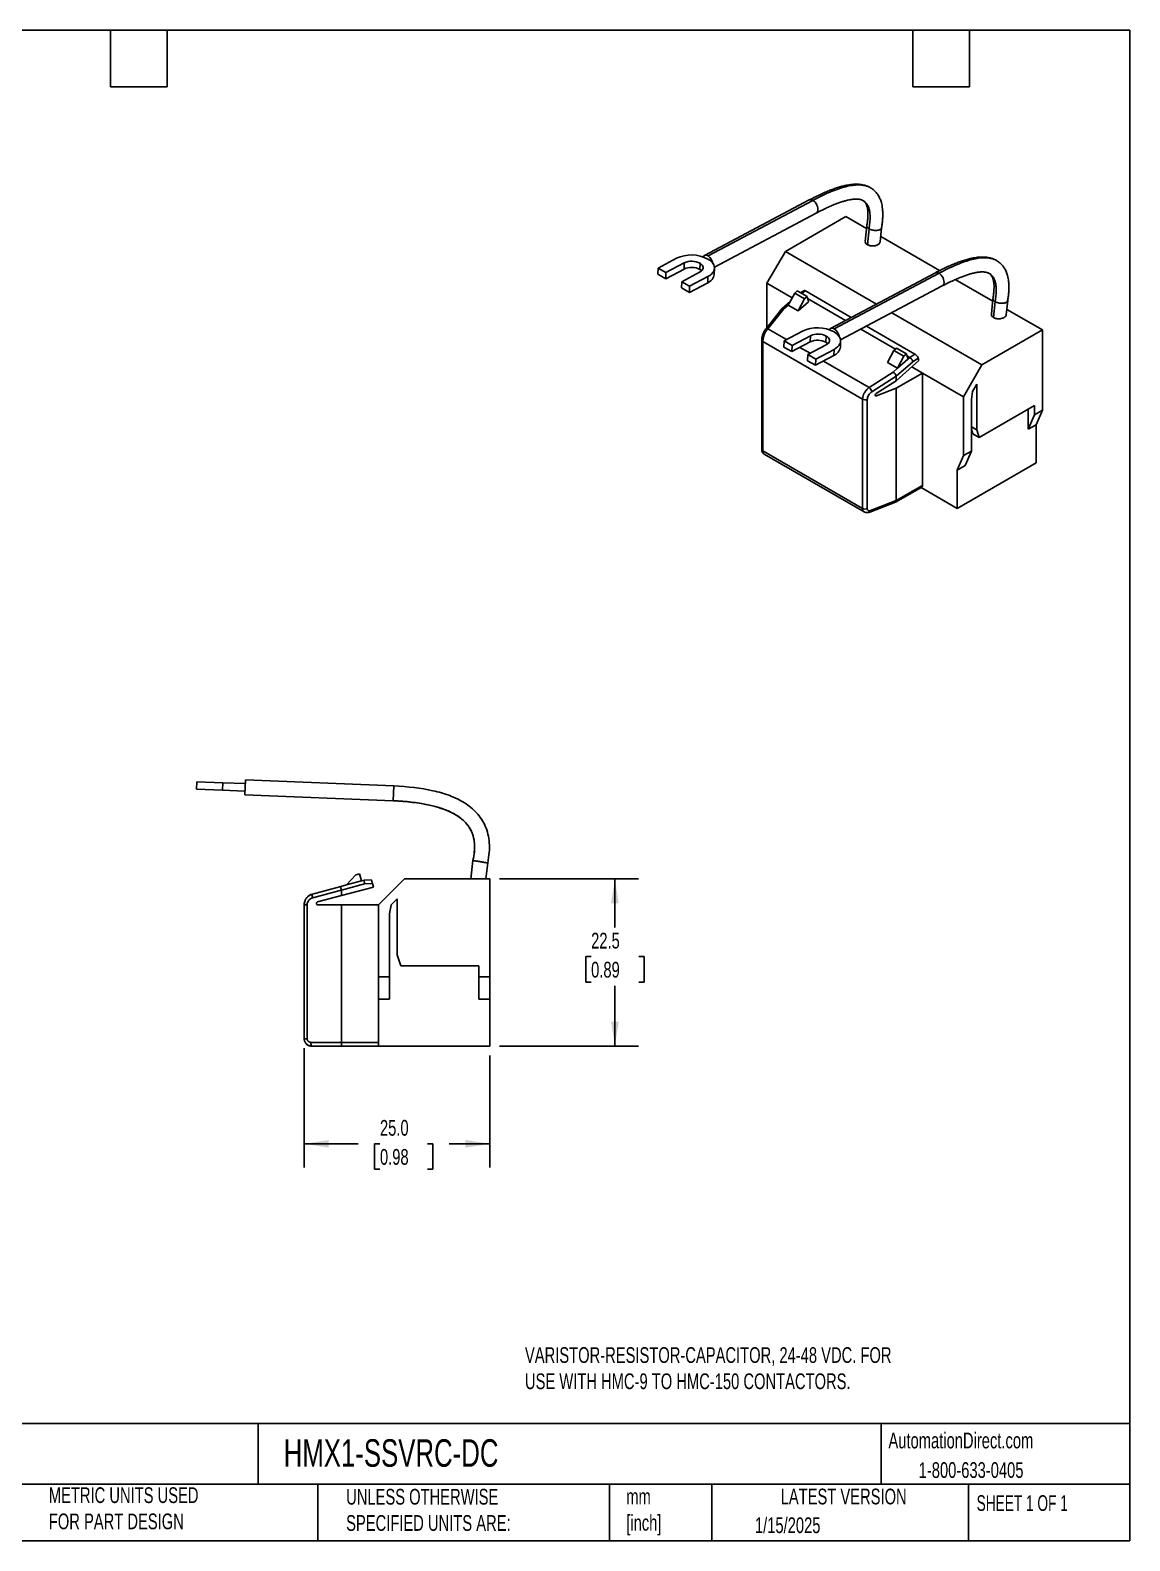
# Model space of a CAD drawing. Header units: millimetres. Extents: x 6 to 273, y 6 to 210.
# Drawn here: x 125.1 to 273.1, y 6.3 to 209.6 of the extents above; entities that cross this region are included whole.
import ezdxf

# ---------------------------------------------------------------- set-up
doc = ezdxf.new("R2010")
doc.units = ezdxf.units.MM
doc.linetypes.add('SLD-Solid', pattern=[0])
doc.layers.add('DIMENSIONS', color=140, linetype='SLD-Solid', lineweight=25)
doc.layers.add('TEXT', color=140, linetype='SLD-Solid', lineweight=25)
doc.styles.add('SLDTEXTSTYLE0', font='TXT', dxfattribs={"width": 0.7})
doc.styles.add('SLDTEXTSTYLE1', font='TXT', dxfattribs={"width": 0.65})
doc.dimstyles.new('SLDDIMSTYLE0', dxfattribs={"dimtxt": 2.158008, "dimasz": 3.302, "dimexe": 0.18, "dimexo": 0.0625, "dimgap": 0.539502, "dimtad": 0, "dimtih": 1, "dimtoh": 1, "dimrnd": 1e-09, "dimzin": 12, "dimdsep": 46, "dimtxsty": 'SLDTEXTSTYLE0', "dimsah": 1, "dimcen": 0.09, "dimadec": 0, "dimazin": 3, "dimtfac": 1, "dimtofl": 0, "dimtmove": 0, "dimatfit": 3, "dimfxl": 1, "dimfrac": 2, "dimtolj": 1, "dimtzin": 12, "dimarcsym": 0})
doc.dimstyles.new('SLDDIMSTYLE1', dxfattribs={"dimtxt": 2.158008, "dimasz": 3.302, "dimexe": 0.18, "dimexo": 0.0625, "dimgap": 0.539502, "dimtad": 0, "dimtih": 1, "dimtoh": 1, "dimrnd": 1e-09, "dimzin": 4, "dimdsep": 46, "dimtxsty": 'SLDTEXTSTYLE0', "dimsah": 1, "dimcen": 0.09, "dimadec": 0, "dimazin": 1, "dimtfac": 1, "dimtofl": 0, "dimtmove": 0, "dimatfit": 3, "dimfxl": 1, "dimfrac": 2, "dimtolj": 1, "dimtzin": 12, "dimarcsym": 0})

# ---------------------------------------------------------------- blocks, each defined once
blk = doc.blocks.new('_D_2')
at = {"layer": 'DIMENSIONS'}
for p, q in [((188.23, 95.39), (206.95, 95.39)), ((203.77, 95.39), (203.77, 88.84)), ((200.57, 84.93), (199.84, 84.93)), ((199.84, 84.93), (199.84, 81.5)), ((206.98, 84.93), (207.7, 84.93)), ((207.7, 84.93), (207.7, 81.5)), ((199.84, 81.5), (200.57, 81.5)), ((207.7, 81.5), (206.98, 81.5)), ((203.77, 72.89), (203.77, 81.02)), ((188.23, 72.89), (206.95, 72.89))]:
    blk.add_line(p, q, dxfattribs=at)
for points in [[(203.77, 95.39), (203.26, 92.09), (204.28, 92.09)], [(203.77, 72.89), (204.28, 76.2), (203.26, 76.2)]]:
    blk.add_solid(points, dxfattribs=at)
at = {"layer": 'DIMENSIONS', "char_height": 2.117, "attachment_point": 1, "style": 'SLDTEXTSTYLE0'}
for s, insert in [('22.5', (200.57, 88.14)), ('0.89', (200.57, 84.23))]:
    blk.add_mtext(s, dxfattribs=dict(at, insert=insert))
blk = doc.blocks.new('_D_3')
at = {"layer": 'DIMENSIONS'}
for p, q in [((161.96, 72.62), (161.96, 56.58)), ((186.96, 71.62), (186.96, 56.58)), ((161.96, 59.75), (169.23, 59.75)), ((172.16, 59.75), (171.43, 59.75)), ((171.43, 59.75), (171.43, 56.32)), ((178.57, 59.75), (179.29, 59.75)), ((179.29, 59.75), (179.29, 56.32)), ((186.96, 59.75), (181.49, 59.75)), ((171.43, 56.32), (172.16, 56.32)), ((179.29, 56.32), (178.57, 56.32))]:
    blk.add_line(p, q, dxfattribs=at)
for points in [[(161.96, 59.75), (165.27, 59.24), (165.27, 60.26)], [(186.96, 59.75), (183.66, 60.26), (183.66, 59.24)]]:
    blk.add_solid(points, dxfattribs=at)
at = {"layer": 'DIMENSIONS', "char_height": 2.117, "attachment_point": 1, "style": 'SLDTEXTSTYLE0'}
for s, insert in [('25.0', (172.16, 62.96)), ('0.98', (172.16, 59.05))]:
    blk.add_mtext(s, dxfattribs=dict(at, insert=insert))

msp = doc.modelspace()

# ---------------------------------------------------------------- linework, layer by layer
for p, q in [((238.15, 188.369), (238.117, 188.385)), ((229.917, 186.715), (215.804, 179.234)), ((230.414, 186.664), (216.301, 179.183)), ((217.159, 177.688), (230.853, 184.948)), ((234.84, 184.49), (226.708, 179.796)), ((234.84, 184.49), (237.631, 182.879)), ((237.666, 183.228), (237.457, 181.14)), ((239.461, 181.08), (239.651, 182.979)), ((237.746, 180.698), (237.96, 182.836)), ((239.531, 181.782), (247.454, 177.209)), ((209.573, 177.557), (212.046, 178.868)), ((226.708, 179.796), (224.233, 175.51)), ((238.967, 172.719), (226.708, 179.796)), ((209.573, 177.557), (209.544, 176.724)), ((210.634, 176.944), (209.573, 177.557)), ((210.605, 176.112), (213.078, 177.423)), ((210.634, 176.944), (210.605, 176.112)), ((213.107, 178.255), (210.634, 176.944)), ((212.755, 175.72), (215.228, 177.031)), ((213.078, 177.423), (213.107, 178.255)), ((215.198, 177.372), (215.227, 178.205)), ((217.137, 176.706), (217.166, 177.539)), ((246.887, 176.918), (232.775, 169.437)), ((247.384, 176.867), (233.272, 169.386)), ((255.121, 178.573), (255.087, 178.588)), ((209.544, 176.724), (210.605, 176.112)), ((212.755, 175.72), (212.726, 174.887)), ((212.726, 174.887), (213.787, 174.275)), ((213.816, 175.107), (212.755, 175.72)), ((213.787, 174.275), (216.26, 175.586)), ((213.816, 175.107), (213.787, 174.275)), ((216.289, 176.418), (213.816, 175.107)), ((216.289, 176.418), (216.26, 175.586)), ((224.233, 175.51), (227.612, 173.559)), ((224.233, 169.557), (224.233, 175.51)), ((234.129, 167.891), (247.824, 175.151)), ((249.552, 175.997), (254.602, 173.082)), ((227.327, 173.034), (226.245, 172.075)), ((227.071, 172.561), (227.959, 174.199)), ((227.959, 174.199), (228.285, 174.488)), ((227.959, 174.199), (229.302, 173.423)), ((229.628, 173.713), (228.285, 174.488)), ((229.302, 173.423), (228.414, 171.785)), ((229.813, 173.025), (228.414, 171.785)), ((229.206, 174.514), (228.745, 174.223)), ((228.896, 174.136), (229.432, 174.474)), ((229.628, 173.713), (229.302, 173.423)), ((229.432, 174.474), (235.581, 170.924)), ((229.813, 173.025), (229.628, 173.713)), ((234.81, 170.516), (229.694, 173.47)), ((254.636, 173.431), (254.427, 171.343)), ((254.717, 170.901), (254.931, 173.039)), ((256.431, 171.283), (256.622, 173.182)), ((226.232, 172.06), (224.057, 169.336)), ((224.356, 169.365), (226.51, 172.064)), ((227.071, 172.561), (226.51, 172.064)), ((228.414, 171.785), (227.071, 172.561)), ((253.154, 164.529), (241.011, 171.539)), ((256.502, 171.985), (261.286, 169.224)), ((226.853, 167.924), (224.356, 169.365)), ((226.544, 167.76), (229.017, 169.071)), ((241.509, 166.649), (236.854, 169.336)), ((237.625, 169.744), (244.14, 165.983)), ((253.154, 164.529), (261.286, 169.224)), ((261.286, 158.445), (261.286, 169.224)), ((223.528, 167.872), (223.528, 153.174)), ((237.096, 159.92), (223.675, 167.668)), ((223.675, 167.668), (223.675, 152.97)), ((226.544, 167.76), (226.515, 166.927)), ((226.515, 166.927), (227.576, 166.315)), ((227.604, 167.148), (226.544, 167.76)), ((227.576, 166.315), (230.048, 167.626)), ((227.604, 167.148), (227.576, 166.315)), ((230.077, 168.458), (227.604, 167.148)), ((230.035, 166.087), (228.652, 166.885)), ((229.726, 165.923), (232.199, 167.234)), ((230.048, 167.626), (230.077, 168.458)), ((232.169, 167.575), (232.198, 168.408)), ((234.107, 166.91), (234.136, 167.742)), ((241.323, 166.484), (241.649, 166.773)), ((242.993, 165.998), (241.649, 166.773)), ((229.726, 165.923), (229.697, 165.09)), ((229.697, 165.09), (230.758, 164.478)), ((230.786, 165.311), (229.726, 165.923)), ((230.758, 164.478), (233.23, 165.789)), ((230.786, 165.311), (230.758, 164.478)), ((233.259, 166.621), (230.786, 165.311)), ((237.987, 161.497), (231.834, 165.049)), ((233.259, 166.621), (233.23, 165.789)), ((240.435, 164.846), (241.323, 166.484)), ((241.779, 164.07), (240.435, 164.846)), ((241.323, 166.484), (242.666, 165.708)), ((244.674, 165.106), (241.628, 162.405)), ((243.842, 164.959), (241.628, 162.997)), ((242.666, 165.708), (241.779, 164.07)), ((243.177, 165.31), (241.779, 164.07)), ((242.993, 165.998), (242.666, 165.708)), ((243.177, 165.31), (242.993, 165.998)), ((243.433, 165.538), (243.058, 165.754)), ((243.177, 165.31), (243.433, 165.538)), ((244.14, 165.983), (243.433, 165.538)), ((244.587, 165.43), (243.842, 164.959)), ((244.674, 165.106), (244.587, 165.43)), ((241.218, 163.573), (237.987, 161.497)), ((241.626, 163.016), (238.356, 160.915)), ((241.218, 163.573), (241.779, 164.07)), ((241.628, 161.386), (245.164, 163.427)), ((241.628, 162.997), (241.628, 162.405)), ((243.72, 164.26), (245.164, 163.427)), ((250.679, 160.243), (245.164, 163.427)), ((245.164, 163.427), (245.164, 148.321)), ((253.154, 164.529), (250.679, 160.243)), ((238.92, 160.664), (241.628, 162.405)), ((238.964, 160.36), (241.628, 161.386)), ((241.628, 161.386), (241.628, 146.28)), ((251.74, 159.875), (251.892, 160.957)), ((251.892, 160.957), (252.447, 161.919)), ((252.447, 161.919), (252.447, 155.792)), ((237.096, 145.222), (237.096, 159.92)), ((237.727, 159.884), (237.727, 145.186)), ((238.794, 160.458), (238.964, 160.36)), ((250.679, 152.322), (250.679, 160.243)), ((251.74, 152.935), (251.74, 159.875)), ((252.801, 154.772), (260.225, 159.058)), ((259.377, 158.568), (259.377, 155.873)), ((260.225, 159.058), (260.225, 157.833)), ((259.377, 155.873), (260.225, 157.833)), ((260.437, 156.486), (259.377, 155.873)), ((260.225, 157.833), (261.286, 158.445)), ((261.286, 158.445), (260.437, 156.486)), ((260.437, 156.486), (260.437, 151.341)), ((252.447, 155.792), (251.74, 156.201)), ((251.74, 155.874), (251.952, 155.261)), ((252.801, 154.772), (251.952, 155.261)), ((252.447, 155.792), (252.801, 154.772)), ((237.096, 145.222), (223.675, 152.97)), ((223.861, 152.524), (237.324, 144.753)), ((250.679, 152.322), (251.74, 152.935)), ((251.74, 152.935), (250.891, 150.975)), ((250.679, 152.322), (249.831, 150.362)), ((249.831, 145.218), (260.437, 151.341)), ((250.891, 150.975), (249.831, 150.362)), ((249.831, 150.362), (249.831, 145.218)), ((241.525, 146.051), (245.06, 148.092)), ((245.164, 148.321), (241.628, 146.28)), ((249.831, 145.218), (244.957, 148.032)), ((237.358, 144.743), (237.324, 144.753)), ((238.053, 144.715), (241.516, 146.048)), ((241.628, 146.28), (238.151, 144.941)), ((147.532, 108.465), (147.491, 107.465)), ((151.029, 108.322), (147.532, 108.465)), ((151.029, 108.322), (150.988, 107.322)), ((154.026, 108.199), (151.029, 108.322)), ((154.047, 108.699), (153.965, 106.7)), ((174.005, 107.883), (154.047, 108.699)), ((174.005, 107.883), (173.924, 105.9)), ((147.491, 107.465), (150.988, 107.322)), ((150.988, 107.322), (153.986, 107.2)), ((173.923, 105.885), (153.965, 106.7)), ((173.924, 105.9), (173.923, 105.885)), ((184.375, 95.393), (184.677, 97.859)), ((168.933, 95.953), (167.677, 94.575)), ((169.394, 96.077), (168.933, 95.953)), ((169.655, 95.105), (169.394, 96.077)), ((186.39, 95.393), (186.652, 97.529)), ((166.885, 94.363), (163.076, 93.342)), ((166.961, 93.892), (163.108, 92.859)), ((166.885, 94.363), (167.677, 94.575)), ((170.095, 94.705), (166.965, 93.866)), ((171.272, 94.296), (166.965, 93.142)), ((166.965, 93.866), (166.965, 93.142)), ((169.655, 95.105), (167.677, 94.575)), ((169.655, 95.105), (170.017, 95.202)), ((171.016, 95.249), (170.017, 95.202)), ((171.149, 94.754), (170.095, 94.705)), ((171.272, 94.296), (171.149, 94.754)), ((175.465, 95.393), (171.965, 91.893)), ((175.465, 95.393), (186.965, 95.393)), ((186.965, 82.193), (186.965, 95.393)), ((161.965, 73.893), (161.965, 91.893)), ((162.04, 92.338), (161.967, 91.893)), ((162.366, 91.893), (162.366, 73.893)), ((163.773, 92.286), (166.965, 93.142)), ((163.825, 91.893), (166.965, 91.893)), ((166.965, 91.893), (166.965, 73.393)), ((166.965, 91.893), (171.965, 91.893)), ((171.965, 82.193), (171.965, 91.893)), ((173.465, 90.693), (173.679, 91.911)), ((173.679, 91.911), (174.465, 92.696)), ((174.465, 92.696), (174.465, 85.193)), ((173.465, 82.193), (173.465, 90.693)), ((174.465, 85.193), (174.965, 83.693)), ((174.965, 83.693), (185.465, 83.693)), ((185.465, 83.693), (185.465, 82.193)), ((171.965, 82.193), (171.965, 79.193)), ((171.965, 82.193), (173.465, 82.193)), ((173.465, 82.193), (173.465, 79.193)), ((185.465, 82.193), (186.965, 82.193)), ((185.465, 79.193), (185.465, 82.193)), ((186.965, 82.193), (186.965, 79.193)), ((173.465, 79.193), (171.965, 79.193)), ((171.965, 79.193), (171.965, 72.893)), ((186.965, 79.193), (185.465, 79.193)), ((186.965, 79.193), (186.965, 72.893)), ((166.965, 73.393), (162.866, 73.393)), ((171.965, 73.393), (166.965, 73.393)), ((162.965, 72.893), (167.014, 72.893)), ((167.014, 72.893), (171.965, 72.893)), ((171.965, 72.893), (186.965, 72.893))]:
    msp.add_line(p, q)
at = {"flags": 128}
for points in [[(230.414, 186.664), (230.57, 186.552), (230.718, 186.404), (230.848, 186.228), (230.956, 186.031), (231.035, 185.825), (231.081, 185.619), (231.092, 185.423), (231.068, 185.248), (231.01, 185.102), (230.92, 184.993), (230.853, 184.948)], [(215.198, 177.372), (215.366, 177.257), (215.45, 177.182)], [(215.227, 178.205), (215.395, 178.09), (215.526, 177.961), (215.615, 177.823), (215.661, 177.68), (215.661, 177.535), (215.616, 177.394), (215.527, 177.26), (215.396, 177.137), (215.228, 177.031)], [(216.287, 178.767), (216.546, 178.597), (216.764, 178.411), (216.937, 178.212), (217.064, 178.004), (217.14, 177.789), (217.166, 177.571), (217.141, 177.355), (217.064, 177.144), (216.938, 176.942), (216.765, 176.751), (216.547, 176.575), (216.289, 176.418)], [(247.384, 176.867), (247.541, 176.755), (247.688, 176.607), (247.819, 176.431), (247.926, 176.234), (248.005, 176.028), (248.051, 175.822), (248.063, 175.626), (248.039, 175.451), (247.98, 175.305), (247.89, 175.196), (247.824, 175.151)], [(224.356, 169.365), (224.28, 169.386), (224.21, 169.394), (224.148, 169.389), (224.097, 169.37), (224.059, 169.339), (224.056, 169.335)], [(233.257, 168.97), (233.516, 168.8), (233.734, 168.614), (233.908, 168.415), (234.034, 168.207), (234.111, 167.992), (234.137, 167.775), (234.111, 167.558), (234.035, 167.347), (233.909, 167.145), (233.736, 166.954), (233.518, 166.779), (233.259, 166.621)], [(232.169, 167.575), (232.337, 167.46), (232.42, 167.385)], [(232.198, 168.408), (232.366, 168.293), (232.497, 168.165), (232.586, 168.026), (232.632, 167.883), (232.632, 167.738), (232.586, 167.597), (232.497, 167.463), (232.367, 167.341), (232.199, 167.234)]]:
    msp.add_lwpolyline(points, dxfattribs=at)
for centre, radius, start, end in [((230.121, 186.256), 0.502, 54.30306, 113.98232), ((214.064, 174.53), 4.784, 62.31647, 114.95389), ((216.022, 178.835), 0.446, 51.26406, 150.35227), ((215.489, 177.929), 1.494, 9.58554, 57.0546), ((214.087, 175.265), 2.382, 62.19776, 115.0726), ((214.116, 176.098), 2.382, 62.19776, 115.0726), ((247.091, 176.459), 0.502, 54.30306, 113.98232), ((215.725, 176.908), 1.426, 292.02843, 351.88659), ((231.035, 164.733), 4.784, 62.31647, 114.95389), ((231.087, 166.301), 2.382, 62.19776, 115.0726), ((232.993, 169.038), 0.446, 51.26406, 150.35227), ((232.46, 168.132), 1.494, 9.58554, 57.0546), ((231.058, 165.468), 2.382, 62.19776, 115.0726), ((232.696, 167.111), 1.426, 292.02843, 351.88659), ((236.971, 160.444), 1.463, 18.76103, 45.99664), ((244.926, 148.29), 0.24, 304.05635, 7.25583), ((163.743, 93.143), 0.696, 163.35553, 204.07274)]:
    msp.add_arc(centre, radius, start, end)
for points, knots in [([(237.995, 188.443), (237.893, 188.494), (237.667, 188.608), (237.326, 188.706), (237.022, 188.769), (236.79, 188.802), (236.557, 188.823), (236.307, 188.832), (236.039, 188.829), (235.753, 188.812), (235.428, 188.777), (235.037, 188.716), (234.572, 188.619), (234.028, 188.476), (233.447, 188.293), (232.837, 188.072), (232.204, 187.817), (231.504, 187.508), (230.734, 187.141), (230.198, 186.861), (229.917, 186.715)], [0, 0, 0, 0, 0.0402648, 0.0889462, 0.1258072, 0.1544929, 0.182474, 0.2168024, 0.2504195, 0.2839662, 0.3239321, 0.372316, 0.4295861, 0.4963266, 0.57324, 0.6426347, 0.7195093, 0.8043514, 0.8976715, 1, 1, 1, 1]), ([(238.148, 188.364), (238.13, 188.377), (237.978, 188.483), (237.642, 188.6), (237.075, 188.734), (236.367, 188.76), (235.518, 188.664), (234.605, 188.453), (233.634, 188.14), (232.608, 187.732), (231.528, 187.241), (230.791, 186.859), (230.414, 186.664)], [0, 0, 0, 0, 0.0097321, 0.0820928, 0.1550982, 0.2615997, 0.3718206, 0.4866472, 0.6066366, 0.732111, 0.8632214, 1, 1, 1, 1]), ([(239.645, 182.963), (239.673, 183.134), (239.735, 183.51), (239.788, 184.055), (239.815, 184.577), (239.813, 185.061), (239.783, 185.518), (239.72, 185.958), (239.616, 186.416), (239.447, 186.905), (239.231, 187.314), (239.018, 187.617), (238.803, 187.867), (238.518, 188.135), (238.278, 188.288), (238.15, 188.369)], [0, 0, 0, 0, 0.0768449, 0.1692747, 0.2496087, 0.319491, 0.3990359, 0.4715073, 0.5398529, 0.6368603, 0.7380618, 0.7914315, 0.8514554, 0.9209415, 1, 1, 1, 1]), ([(230.853, 184.948), (231.118, 185.085), (231.619, 185.347), (232.326, 185.685), (232.953, 185.963), (233.504, 186.186), (234.015, 186.374), (234.482, 186.525), (234.897, 186.64), (235.229, 186.715), (235.484, 186.763), (235.678, 186.791), (235.84, 186.81), (236.002, 186.824), (236.166, 186.831), (236.344, 186.831), (236.527, 186.82), (236.735, 186.79), (236.947, 186.739), (237.074, 186.674), (237.138, 186.641)], [0, 0, 0, 0, 0.1110663, 0.2105217, 0.2991085, 0.3775435, 0.4465203, 0.5204407, 0.5817938, 0.6316374, 0.6708811, 0.7002703, 0.7245451, 0.7517283, 0.7817905, 0.8087334, 0.8449889, 0.8909991, 0.9456095, 1, 1, 1, 1]), ([(237.132, 186.633), (237.18, 186.61), (237.356, 186.525), (237.603, 186.276), (237.84, 185.905), (237.995, 185.464), (238.087, 184.967), (238.117, 184.366), (238.083, 183.649), (238.003, 183.118), (237.96, 182.836)], [0, 0, 0, 0, 0.0486035, 0.1805412, 0.3131463, 0.4245464, 0.5448307, 0.6781256, 0.8285461, 1, 1, 1, 1]), ([(237.147, 186.636), (237.205, 186.599), (237.317, 186.529), (237.439, 186.391), (237.529, 186.252), (237.59, 186.129), (237.641, 186.004), (237.691, 185.854), (237.742, 185.649), (237.787, 185.372), (237.813, 185.042), (237.817, 184.663), (237.796, 184.234), (237.749, 183.755), (237.693, 183.408), (237.665, 183.241)], [0, 0, 0, 0, 0.100704, 0.1924864, 0.2641014, 0.3154788, 0.3535801, 0.4008238, 0.4597187, 0.5320316, 0.6203664, 0.6993146, 0.7913228, 0.8988685, 1, 1, 1, 1]), ([(237.96, 182.836), (237.88, 182.891), (237.756, 182.976), (237.683, 183.104), (237.654, 183.184), (237.672, 183.226), (237.677, 183.238)], [0, 0, 0, 0, 0.4392648, 0.6705033, 0.9088284, 1, 1, 1, 1]), ([(239.638, 182.965), (239.63, 182.926), (239.615, 182.854), (239.513, 182.763), (239.417, 182.718), (239.366, 182.695)], [0, 0, 0, 0, 0.3587381, 0.6597747, 1, 1, 1, 1]), ([(237.746, 180.698), (237.677, 180.748), (237.529, 180.854), (237.438, 181.018), (237.467, 181.113), (237.474, 181.138)], [0, 0, 0, 0, 0.3988423, 0.8475485, 1, 1, 1, 1]), ([(239.383, 180.888), (239.329, 180.814), (239.241, 180.737), (238.989, 180.61), (238.824, 180.562), (238.474, 180.521), (238.291, 180.53), (237.976, 180.591), (237.844, 180.642), (237.746, 180.698)], [0, 0, 0, 0, 0.25, 0.25, 0.5, 0.5, 0.75, 0.75, 1, 1, 1, 1]), ([(237.96, 182.836), (237.985, 182.822), (238.035, 182.794), (238.121, 182.756), (238.216, 182.721), (238.319, 182.689), (238.43, 182.661), (238.546, 182.639), (238.682, 182.622), (238.852, 182.612), (239.032, 182.619), (239.185, 182.642), (239.29, 182.668), (239.343, 182.687), (239.366, 182.695)], [0, 0, 0, 0, 0.0644803, 0.1317837, 0.2016919, 0.2739067, 0.3480505, 0.4236737, 0.5002679, 0.6088529, 0.7501668, 0.8582776, 0.9407791, 1, 1, 1, 1]), ([(239.383, 180.888), (239.422, 180.946), (239.465, 181.009), (239.458, 181.075), (239.457, 181.08)], [0, 0, 0, 0, 0.9145207, 1, 1, 1, 1]), ([(254.965, 178.646), (254.863, 178.697), (254.638, 178.812), (254.297, 178.909), (253.993, 178.972), (253.761, 179.005), (253.527, 179.026), (253.278, 179.036), (253.01, 179.032), (252.724, 179.015), (252.398, 178.98), (252.008, 178.919), (251.543, 178.822), (250.998, 178.679), (250.418, 178.496), (249.808, 178.275), (249.174, 178.02), (248.475, 177.711), (247.705, 177.344), (247.168, 177.064), (246.888, 176.918)], [0, 0, 0, 0, 0.0402648, 0.0889462, 0.1258072, 0.1544929, 0.182474, 0.2168024, 0.2504195, 0.2839662, 0.3239321, 0.372316, 0.4295861, 0.4963266, 0.57324, 0.6426347, 0.7195093, 0.8043514, 0.8976715, 1, 1, 1, 1]), ([(255.118, 178.567), (255.1, 178.58), (254.949, 178.686), (254.613, 178.803), (254.045, 178.938), (253.337, 178.963), (252.488, 178.867), (251.576, 178.656), (250.605, 178.343), (249.578, 177.935), (248.499, 177.444), (247.761, 177.062), (247.384, 176.867)], [0, 0, 0, 0, 0.0097321, 0.0820928, 0.1550982, 0.2615997, 0.3718206, 0.4866472, 0.6066366, 0.732111, 0.8632214, 1, 1, 1, 1]), ([(247.824, 175.151), (248.088, 175.289), (248.589, 175.55), (249.297, 175.888), (249.924, 176.166), (250.474, 176.39), (250.986, 176.577), (251.452, 176.728), (251.868, 176.843), (252.199, 176.918), (252.454, 176.966), (252.648, 176.995), (252.811, 177.014), (252.973, 177.027), (253.137, 177.034), (253.315, 177.034), (253.497, 177.023), (253.705, 176.993), (253.918, 176.942), (254.045, 176.877), (254.108, 176.844)], [0, 0, 0, 0, 0.1110663, 0.2105217, 0.2991085, 0.3775435, 0.4465203, 0.5204407, 0.5817938, 0.6316374, 0.6708811, 0.7002703, 0.7245451, 0.7517283, 0.7817905, 0.8087334, 0.8449889, 0.8909991, 0.9456095, 1, 1, 1, 1]), ([(254.103, 176.836), (254.15, 176.813), (254.327, 176.728), (254.573, 176.479), (254.81, 176.108), (254.965, 175.667), (255.057, 175.17), (255.087, 174.569), (255.053, 173.852), (254.974, 173.321), (254.931, 173.039)], [0, 0, 0, 0, 0.0486035, 0.1805412, 0.3131463, 0.4245464, 0.5448307, 0.6781256, 0.8285461, 1, 1, 1, 1]), ([(254.118, 176.839), (254.176, 176.802), (254.287, 176.732), (254.41, 176.594), (254.5, 176.455), (254.561, 176.332), (254.612, 176.207), (254.661, 176.057), (254.712, 175.852), (254.758, 175.575), (254.784, 175.245), (254.788, 174.866), (254.767, 174.438), (254.72, 173.958), (254.663, 173.611), (254.636, 173.444)], [0, 0, 0, 0, 0.100704, 0.1924864, 0.2641014, 0.3154788, 0.3535801, 0.4008238, 0.4597187, 0.5320316, 0.6203664, 0.6993146, 0.7913228, 0.8988685, 1, 1, 1, 1]), ([(256.616, 173.166), (256.644, 173.337), (256.705, 173.713), (256.759, 174.258), (256.786, 174.78), (256.784, 175.264), (256.753, 175.721), (256.69, 176.161), (256.586, 176.619), (256.417, 177.108), (256.201, 177.517), (255.988, 177.82), (255.774, 178.07), (255.488, 178.338), (255.248, 178.491), (255.121, 178.573)], [0, 0, 0, 0, 0.0768449, 0.1692747, 0.2496087, 0.319491, 0.3990359, 0.4715073, 0.5398529, 0.6368603, 0.7380618, 0.7914315, 0.8514554, 0.9209415, 1, 1, 1, 1]), ([(229.212, 174.506), (229.217, 174.513), (229.237, 174.54), (229.317, 174.53), (229.395, 174.492), (229.432, 174.474)], [0, 0, 0, 0, 0.1506275, 0.5929101, 1, 1, 1, 1]), ([(254.931, 173.039), (254.85, 173.094), (254.727, 173.179), (254.654, 173.307), (254.625, 173.387), (254.643, 173.43), (254.647, 173.441)], [0, 0, 0, 0, 0.4392648, 0.6705033, 0.9088284, 1, 1, 1, 1]), ([(254.931, 173.039), (254.956, 173.025), (255.006, 172.998), (255.091, 172.959), (255.186, 172.924), (255.29, 172.892), (255.401, 172.864), (255.517, 172.842), (255.652, 172.825), (255.822, 172.815), (256.002, 172.822), (256.155, 172.845), (256.261, 172.871), (256.314, 172.89), (256.336, 172.898)], [0, 0, 0, 0, 0.06448026, 0.13178366, 0.20169191, 0.27390665, 0.34805045, 0.42367374, 0.50026794, 0.60885293, 0.75016684, 0.85827757, 0.94077909, 1, 1, 1, 1]), ([(256.609, 173.168), (256.6, 173.129), (256.585, 173.057), (256.483, 172.966), (256.387, 172.921), (256.336, 172.898)], [0, 0, 0, 0, 0.3587381, 0.6597747, 1, 1, 1, 1]), ([(226.24, 172.053), (226.255, 172.072), (226.286, 172.111), (226.388, 172.11), (226.47, 172.079), (226.51, 172.064)], [0, 0, 0, 0, 0.3110703, 0.6679241, 1, 1, 1, 1]), ([(254.717, 170.901), (254.648, 170.951), (254.5, 171.058), (254.409, 171.221), (254.437, 171.316), (254.444, 171.341)], [0, 0, 0, 0, 0.3988423, 0.8475485, 1, 1, 1, 1]), ([(256.354, 171.091), (256.3, 171.017), (256.211, 170.94), (255.959, 170.814), (255.795, 170.765), (255.445, 170.724), (255.261, 170.733), (254.946, 170.794), (254.815, 170.845), (254.717, 170.901)], [0, 0, 0, 0, 0.25, 0.25, 0.5, 0.5, 0.75, 0.75, 1, 1, 1, 1]), ([(256.354, 171.091), (256.393, 171.149), (256.436, 171.212), (256.428, 171.278), (256.428, 171.283)], [0, 0, 0, 0, 0.9145207, 1, 1, 1, 1]), ([(224.056, 169.335), (224.011, 169.274), (223.922, 169.155), (223.774, 168.892), (223.637, 168.559), (223.543, 168.183), (223.533, 167.965), (223.528, 167.864)], [0, 0, 0, 0, 0.15234569, 0.29628318, 0.55960424, 0.79360082, 1, 1, 1, 1]), ([(224.356, 169.365), (224.331, 169.337), (224.283, 169.282), (224.214, 169.192), (224.15, 169.1), (224.09, 169.008), (224.035, 168.915), (223.986, 168.822), (223.94, 168.731), (223.9, 168.642), (223.843, 168.506), (223.777, 168.32), (223.718, 168.09), (223.681, 167.869), (223.677, 167.734), (223.675, 167.668)], [0, 0, 0, 0, 0.0641783, 0.1262783, 0.186301, 0.2442475, 0.300119, 0.3539168, 0.4056424, 0.4552977, 0.5028846, 0.6307166, 0.7561467, 0.8792239, 1, 1, 1, 1]), ([(223.534, 167.873), (223.533, 167.863), (223.525, 167.821), (223.568, 167.745), (223.639, 167.694), (223.675, 167.668)], [0, 0, 0, 0, 0.1288238, 0.5644119, 1, 1, 1, 1]), ([(243.433, 165.538), (243.475, 165.514), (243.521, 165.48), (243.614, 165.393), (243.66, 165.34), (243.739, 165.227), (243.773, 165.167), (243.821, 165.055), (243.835, 165.003), (243.842, 164.959)], [0, 0, 0, 0, 0.25, 0.25, 0.5, 0.5, 0.75, 0.75, 1, 1, 1, 1]), ([(244.14, 165.983), (244.181, 165.959), (244.228, 165.926), (244.325, 165.842), (244.374, 165.791), (244.461, 165.683), (244.499, 165.626), (244.556, 165.52), (244.576, 165.471), (244.587, 165.43)], [0, 0, 0, 0, 0.25, 0.25, 0.5, 0.5, 0.75, 0.75, 1, 1, 1, 1]), ([(241.218, 163.573), (241.255, 163.547), (241.296, 163.511), (241.382, 163.424), (241.425, 163.373), (241.504, 163.265), (241.539, 163.209), (241.593, 163.105), (241.613, 163.057), (241.626, 163.016)], [0, 0, 0, 0, 0.25, 0.25, 0.5, 0.5, 0.75, 0.75, 1, 1, 1, 1]), ([(237.096, 159.92), (237.097, 159.953), (237.098, 160.018), (237.11, 160.12), (237.129, 160.225), (237.156, 160.333), (237.191, 160.442), (237.233, 160.553), (237.284, 160.664), (237.349, 160.786), (237.433, 160.923), (237.541, 161.073), (237.671, 161.222), (237.82, 161.369), (237.93, 161.453), (237.987, 161.497)], [0, 0, 0, 0, 0.0601305, 0.1208341, 0.1821174, 0.2439871, 0.3064496, 0.3695112, 0.4331778, 0.4974554, 0.5845312, 0.6783158, 0.7788179, 0.8860443, 1, 1, 1, 1]), ([(237.727, 159.884), (237.727, 160.064), (237.79, 160.267), (238.017, 160.636), (238.178, 160.801), (238.356, 160.915)], [0, 0, 0, 0, 0.5, 0.5, 1, 1, 1, 1]), ([(238.794, 160.458), (238.794, 160.491), (238.806, 160.533), (238.853, 160.609), (238.887, 160.643), (238.92, 160.664)], [0, 0, 0, 0, 0.5, 0.5, 1, 1, 1, 1]), ([(237.096, 159.92), (237.173, 159.876), (237.286, 159.843), (237.523, 159.831), (237.641, 159.851), (237.727, 159.884)], [0, 0, 0, 0, 0.5, 0.5, 1, 1, 1, 1]), ([(238.964, 160.36), (238.924, 160.345), (238.877, 160.343), (238.811, 160.381), (238.794, 160.42), (238.794, 160.458)], [0, 0, 0, 0, 0.5, 0.5, 1, 1, 1, 1]), ([(223.528, 153.182), (223.533, 153.107), (223.544, 152.953), (223.636, 152.745), (223.737, 152.605), (223.815, 152.563), (223.834, 152.552)], [0, 0, 0, 0, 0.2841409, 0.5872679, 0.9001473, 1, 1, 1, 1]), ([(223.675, 152.97), (223.639, 152.996), (223.568, 153.047), (223.525, 153.122), (223.533, 153.165), (223.534, 153.174)], [0, 0, 0, 0, 0.4373311, 0.8746622, 1, 1, 1, 1]), ([(223.675, 152.97), (223.684, 152.873), (223.697, 152.725), (223.768, 152.599), (223.814, 152.564), (223.832, 152.549)], [0, 0, 0, 0, 0.5330513, 0.8117961, 1, 1, 1, 1]), ([(223.832, 152.549), (223.84, 152.538), (223.849, 152.527), (223.861, 152.525), (223.861, 152.525)], [0, 0, 0, 0, 0.9713287, 1, 1, 1, 1]), ([(237.727, 145.186), (237.642, 145.154), (237.525, 145.133), (237.288, 145.145), (237.173, 145.178), (237.096, 145.222)], [0, 0, 0, 0, 0.5, 0.5, 1, 1, 1, 1]), ([(237.324, 144.753), (237.323, 144.753), (237.28, 144.765), (237.222, 144.834), (237.121, 144.971), (237.106, 145.123), (237.096, 145.222)], [0, 0, 0, 0, 0.0026251, 0.2625499, 0.515743, 1, 1, 1, 1]), ([(237.356, 144.741), (237.367, 144.734), (237.438, 144.686), (237.604, 144.653), (237.836, 144.647), (237.987, 144.694), (238.06, 144.718)], [0, 0, 0, 0, 0.0579633, 0.3807656, 0.696232, 1, 1, 1, 1]), ([(237.727, 145.186), (237.727, 145.133), (237.737, 145.087), (237.779, 145.003), (237.81, 144.97), (237.868, 144.935), (237.889, 144.926), (237.936, 144.914), (237.962, 144.911), (238.039, 144.909), (238.093, 144.919), (238.151, 144.941)], [0, 0, 0, 0, 0.25, 0.25, 0.5, 0.5, 0.625, 0.625, 0.75, 0.75, 1, 1, 1, 1]), ([(238.05, 144.721), (238.057, 144.721), (238.094, 144.723), (238.137, 144.795), (238.146, 144.893), (238.151, 144.941)], [0, 0, 0, 0, 0.0978927, 0.5489464, 1, 1, 1, 1]), ([(241.628, 146.28), (241.623, 146.225), (241.613, 146.112), (241.548, 146.07), (241.515, 146.049)], [0, 0, 0, 0, 0.49007902, 1, 1, 1, 1]), ([(186.652, 97.529), (186.858, 98.515), (186.922, 99.411), (186.803, 101.059), (186.618, 101.81), (186.034, 103.161), (185.636, 103.758), (184.684, 104.798), (184.132, 105.242), (182.916, 106.002), (182.251, 106.32), (180.83, 106.856), (180.072, 107.075), (177.674, 107.609), (175.909, 107.805), (174.005, 107.883)], [0, 0, 0, 0, 0.125, 0.125, 0.25, 0.25, 0.375, 0.375, 0.5, 0.5, 0.625, 0.625, 0.75, 0.75, 1, 1, 1, 1]), ([(173.923, 105.885), (175.746, 105.81), (177.407, 105.621), (180.302, 104.973), (181.533, 104.513), (182.962, 103.612), (183.368, 103.279), (184.04, 102.535), (184.307, 102.127), (184.702, 101.192), (184.832, 100.663), (184.911, 99.417), (184.859, 98.699), (184.677, 97.859)], [0, 0, 0, 0, 0.25, 0.25, 0.5, 0.5, 0.625, 0.625, 0.75, 0.75, 0.875, 0.875, 1, 1, 1, 1]), ([(173.923, 105.885), (175.746, 105.81), (177.407, 105.621), (180.302, 104.973), (181.533, 104.513), (182.962, 103.612), (183.368, 103.279), (184.04, 102.535), (184.307, 102.127), (184.702, 101.192), (184.832, 100.663), (184.911, 99.417), (184.859, 98.699), (184.677, 97.859)], [0, 0, 0, 0, 0.25, 0.25, 0.5, 0.5, 0.625, 0.625, 0.75, 0.75, 0.875, 0.875, 1, 1, 1, 1]), ([(173.924, 105.9), (174.359, 105.879), (175.188, 105.837), (176.368, 105.726), (177.424, 105.587), (178.365, 105.422), (179.197, 105.239), (179.966, 105.032), (180.669, 104.802), (181.3, 104.553), (181.825, 104.308), (182.276, 104.063), (182.71, 103.792), (183.137, 103.477), (183.546, 103.11), (183.902, 102.714), (184.156, 102.359), (184.339, 102.048), (184.48, 101.766), (184.625, 101.41), (184.741, 101.022), (184.827, 100.613), (184.881, 100.192), (184.906, 99.701), (184.888, 99.129), (184.822, 98.503), (184.733, 98.072), (184.689, 97.858)], [0, 0, 0, 0, 0.0825806, 0.1571827, 0.2242916, 0.2843926, 0.3379793, 0.385534, 0.4353066, 0.4778694, 0.5139523, 0.5451296, 0.5749529, 0.6108403, 0.6454188, 0.6789131, 0.7114984, 0.7277986, 0.7471922, 0.7712149, 0.800586, 0.8237181, 0.8502854, 0.8809947, 0.9167384, 0.9586061, 1, 1, 1, 1]), ([(184.71, 97.854), (184.718, 97.852), (184.735, 97.85), (184.836, 97.833), (184.985, 97.808), (185.186, 97.773), (185.429, 97.733), (185.582, 97.707), (185.665, 97.693)], [0, 0, 0, 0, 0.14624483, 0.28943045, 0.4369742, 0.66659156, 0.82043644, 1, 1, 1, 1]), ([(186.652, 97.529), (186.651, 97.529), (186.649, 97.529), (186.636, 97.532), (186.613, 97.535), (186.582, 97.541), (186.541, 97.548), (186.49, 97.556), (186.431, 97.566), (186.359, 97.578), (186.269, 97.593), (186.155, 97.612), (186.015, 97.635), (185.848, 97.663), (185.728, 97.683), (185.665, 97.693)], [0, 0, 0, 0, 0.0598543, 0.120473, 0.181857, 0.2440072, 0.3069246, 0.3706099, 0.435064, 0.5002876, 0.5778986, 0.6666818, 0.7666313, 0.87774, 1, 1, 1, 1]), ([(166.885, 94.363), (166.879, 94.361), (166.876, 94.35), (166.877, 94.303), (166.881, 94.267), (166.896, 94.176), (166.907, 94.121), (166.932, 94.007), (166.947, 93.947), (166.961, 93.892)], [0, 0, 0, 0, 0.25, 0.25, 0.5, 0.5, 0.75, 0.75, 1, 1, 1, 1]), ([(170.017, 95.202), (170.017, 95.202), (170.019, 95.191), (170.027, 95.143), (170.033, 95.105), (170.048, 95.008), (170.057, 94.949), (170.076, 94.827), (170.086, 94.764), (170.095, 94.705)], [0, 0, 0, 0, 0.25, 0.25, 0.5, 0.5, 0.75, 0.75, 1, 1, 1, 1]), ([(171.016, 95.249), (171.016, 95.249), (171.019, 95.238), (171.032, 95.19), (171.042, 95.152), (171.068, 95.056), (171.084, 94.997), (171.116, 94.875), (171.133, 94.813), (171.149, 94.754)], [0, 0, 0, 0, 0.25, 0.25, 0.5, 0.5, 0.75, 0.75, 1, 1, 1, 1]), ([(161.965, 91.893), (161.965, 91.933), (161.967, 92.012), (161.982, 92.131), (162.006, 92.249), (162.039, 92.367), (162.083, 92.482), (162.136, 92.594), (162.199, 92.702), (162.28, 92.818), (162.385, 92.939), (162.52, 93.064), (162.682, 93.178), (162.868, 93.277), (163.005, 93.32), (163.076, 93.342)], [0, 0, 0, 0, 0.0601305, 0.1208341, 0.1821174, 0.2439871, 0.3064496, 0.3695112, 0.4331778, 0.4974554, 0.5845312, 0.6783158, 0.7788179, 0.8860443, 1, 1, 1, 1]), ([(161.965, 91.893), (161.965, 91.893), (162.004, 91.893), (162.157, 91.893), (162.266, 91.893), (162.366, 91.893)], [0, 0, 0, 0, 0.5, 0.5, 1, 1, 1, 1]), ([(163.062, 93.331), (162.911, 93.274), (162.608, 93.162), (162.265, 92.815), (162.068, 92.523), (162.042, 92.35), (162.04, 92.338)], [0, 0, 0, 0, 0.32388661, 0.64869107, 0.97451289, 1, 1, 1, 1]), ([(162.366, 91.893), (162.367, 92.113), (162.442, 92.332), (162.708, 92.677), (162.899, 92.803), (163.108, 92.859)], [0, 0, 0, 0, 0.5, 0.5, 1, 1, 1, 1]), ([(163.625, 92.093), (163.625, 92.134), (163.638, 92.179), (163.693, 92.251), (163.734, 92.276), (163.773, 92.286)], [0, 0, 0, 0, 0.5, 0.5, 1, 1, 1, 1]), ([(163.825, 91.893), (163.777, 91.893), (163.722, 91.913), (163.644, 91.991), (163.625, 92.046), (163.625, 92.093)], [0, 0, 0, 0, 0.5, 0.5, 1, 1, 1, 1]), ([(162.366, 73.893), (162.266, 73.893), (162.159, 73.893), (162.005, 73.893), (161.965, 73.893), (161.965, 73.893)], [0, 0, 0, 0, 0.5, 0.5, 1, 1, 1, 1]), ([(161.966, 73.903), (161.968, 73.836), (161.972, 73.721), (162.009, 73.613), (162.025, 73.567)], [0, 0, 0, 0, 0.5778407, 1, 1, 1, 1]), ([(161.966, 73.903), (161.968, 73.836), (161.972, 73.721), (162.009, 73.613), (162.024, 73.567)], [0, 0, 0, 0, 0.5779639, 1, 1, 1, 1]), ([(162.025, 73.567), (162.029, 73.55), (162.052, 73.469), (162.128, 73.338), (162.292, 73.136), (162.569, 72.944), (162.827, 72.916), (162.956, 72.901)], [0, 0, 0, 0, 0.0433008, 0.2040277, 0.3644077, 0.6824626, 1, 1, 1, 1]), ([(162.965, 72.893), (162.884, 72.899), (162.733, 72.909), (162.486, 73.002), (162.277, 73.148), (162.127, 73.341), (162.044, 73.471), (162.03, 73.551), (162.028, 73.567)], [0, 0, 0, 0, 0.19542904, 0.36696611, 0.6373106, 0.80193037, 0.96228668, 1, 1, 1, 1]), ([(162.366, 73.893), (162.367, 73.828), (162.378, 73.767), (162.428, 73.645), (162.465, 73.589), (162.533, 73.519), (162.558, 73.498), (162.613, 73.461), (162.644, 73.445), (162.734, 73.406), (162.798, 73.393), (162.866, 73.393)], [0, 0, 0, 0, 0.25, 0.25, 0.5, 0.5, 0.625, 0.625, 0.75, 0.75, 1, 1, 1, 1]), ([(162.965, 72.893), (162.953, 72.893), (162.941, 72.904), (162.916, 72.953), (162.905, 72.991), (162.886, 73.089), (162.878, 73.148), (162.869, 73.271), (162.866, 73.334), (162.866, 73.393)], [0, 0, 0, 0, 0.25, 0.25, 0.5, 0.5, 0.75, 0.75, 1, 1, 1, 1]), ([(166.965, 73.393), (166.965, 73.334), (166.966, 73.271), (166.97, 73.148), (166.974, 73.089), (166.984, 72.991), (166.99, 72.953), (167.002, 72.904), (167.008, 72.893), (167.014, 72.893)], [0, 0, 0, 0, 0.25, 0.25, 0.5, 0.5, 0.75, 0.75, 1, 1, 1, 1])]:
    msp.add_open_spline(points, degree=3, knots=knots)
for points in [[(241.626, 163.016), (241.627, 163.01), (241.628, 163.004), (241.628, 162.997)], [(166.961, 93.892), (166.963, 93.884), (166.965, 93.875), (166.965, 93.866)]]:
    msp.add_open_spline(points, degree=3)
at = {"layer": 'TEXT'}
for p, q in [((6.35, 209.55), (273.05, 209.55)), ((135.89, 201.93), (135.89, 209.55)), ((143.51, 201.93), (143.51, 209.55)), ((243.84, 201.93), (243.84, 209.55)), ((251.46, 201.93), (251.46, 209.55)), ((273.05, 209.55), (273.05, 6.35)), ((135.89, 201.93), (143.51, 201.93)), ((243.84, 201.93), (251.46, 201.93)), ((273.05, 22.126), (6.35, 22.126)), ((155.759, 22.126), (155.759, 13.97)), ((239.575, 22.126), (239.575, 13.97)), ((273.05, 6.35), (273.05, 16.51)), ((273.05, 13.97), (6.35, 13.97)), ((163.78, 13.97), (163.78, 6.35)), ((203.024, 13.97), (203.024, 6.35)), ((216.812, 13.97), (216.812, 6.35)), ((251.349, 13.97), (251.349, 6.35)), ((6.35, 6.35), (273.05, 6.35))]:
    msp.add_line(p, q, dxfattribs=at)

# ---------------------------------------------------------------- texts
for s, insert, char_height, attachment_point, style in [('VARISTOR-RESISTOR-CAPACITOR, 24-48 VDC. FOR ^JUSE WITH HMC-9 TO HMC-150 CONTACTORS.', (191.67, 32.394), 2.11667, 1, 'SLDTEXTSTYLE0'), ('AutomationDirect.com', (240.577, 20.902), 2.11667, 1, 'SLDTEXTSTYLE0'), ('HMX1-SSVRC-DC', (159.208, 20.011), 3.70417, 1, 'SLDTEXTSTYLE0'), ('1-800-633-0405', (244.644, 16.924), 2.11667, 1, 'SLDTEXTSTYLE0'), ('METRIC UNITS USED ^JFOR PART DESIGN', (127.604, 13.546), 2.11667, 1, 'SLDTEXTSTYLE0'), ('UNLESS OTHERWISE ^JSPECIFIED UNITS ARE:', (167.608, 13.331), 2.11667, 1, 'SLDTEXTSTYLE0'), ('mm^J[inch]', (205.299, 13.36), 2.1167, 1, 'SLDTEXTSTYLE0'), ('LATEST VERSION', (234.552, 13.364), 2.11667, 2, 'SLDTEXTSTYLE0'), ('SHEET 1 OF 1', (252.441, 12.483), 2.11667, 1, 'SLDTEXTSTYLE1'), ('1/15/2025', (222.613, 9.503), 2.1167, 1, 'SLDTEXTSTYLE0')]:
    msp.add_mtext(s, dxfattribs=dict(at, insert=insert, char_height=char_height, attachment_point=attachment_point, style=style))

# ---------------------------------------------------------------- dimensions: what is measured, and where the dimension line sits
at = {"layer": 'DIMENSIONS'}
dim = msp.add_linear_dim(base=(203.772, 72.893), p1=(186.965, 95.393), p2=(186.965, 72.893), angle=90, dimstyle='SLDDIMSTYLE0', dxfattribs=at)
dim.commit()
dim.dimension.update_dxf_attribs({"geometry": '_D_2', "text_midpoint": (203.772, 84.932), "dimtype": 160})
dim = msp.add_linear_dim(base=(186.965, 59.75), p1=(161.965, 73.893), p2=(186.965, 72.893), dimstyle='SLDDIMSTYLE1', dxfattribs=at)
dim.commit()
dim.dimension.update_dxf_attribs({"geometry": '_D_3', "text_midpoint": (175.364, 59.75), "dimtype": 160})

doc.saveas('drawing.dxf')
